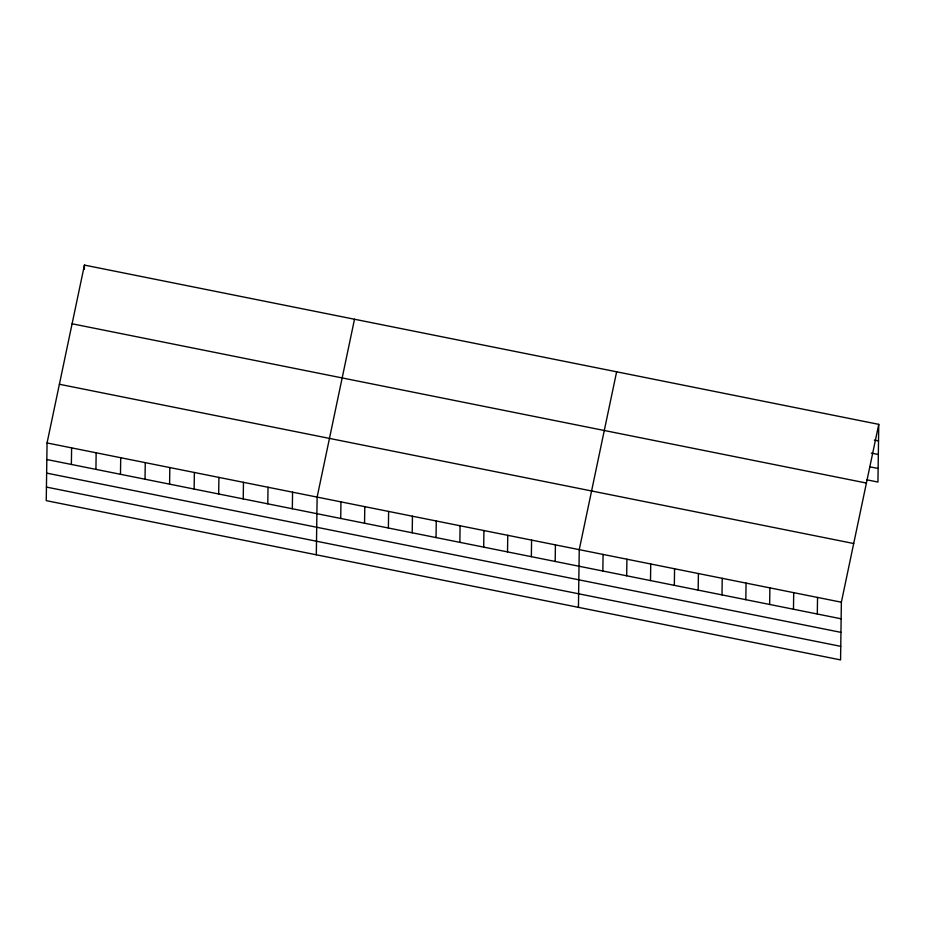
<?xml version="1.0" encoding="UTF-8"?>
<svg xmlns="http://www.w3.org/2000/svg" width="925" height="925" viewBox="0 0 925 925"><rect width="100%" height="100%" fill="white"/><g stroke="black" fill="none" stroke-linecap="round" stroke-linejoin="round"><path stroke-width="1.39" d="M47.059 442.948L46.25 500.645L840.571 659.907L841.368 602.21L878.75 424.355L84.429 265.093L47.059 442.948L841.368 602.21M71.375 464.454L71.607 447.873M84.372 269.233L84.429 265.093M95.922 469.38L96.154 452.799M120.481 474.294L120.713 457.713M145.028 479.219L145.26 462.639M169.587 484.145L169.818 467.564M194.134 489.071L194.366 472.49M218.682 493.985L218.913 477.404M243.24 498.91L243.472 482.33M267.787 503.836L268.019 487.255M292.335 508.762L292.566 492.181M316.315 554.792L317.125 497.095L354.506 319.241M340.724 518.462L340.955 501.882M364.554 523.238L364.785 506.657M388.384 528.013L388.616 511.433M412.215 532.788L412.446 516.208M436.033 537.564L436.265 520.983M459.864 542.351L460.095 525.77M483.694 547.126L483.925 530.545M507.524 551.901L507.756 535.321M531.355 556.677L531.586 540.096M555.185 561.463L555.416 544.883M578.437 607.355L579.247 549.658L616.628 371.792M602.846 571.014L603.077 554.433M626.676 575.789L626.907 559.209M650.506 580.565L650.737 563.984M674.337 585.352L674.568 568.771M698.167 590.127L698.398 573.546M721.997 594.902L722.228 578.322M745.827 599.678L746.059 583.097M769.646 604.464L769.878 587.884M793.477 609.24L793.708 592.659M817.307 614.015L817.538 597.434M878.75 424.355L877.941 482.052L866.725 479.797M874.31 440.092L878.519 440.936M871.315 453.1L878.334 454.499M869.72 466.801L878.137 468.478M72.104 323.785L866.413 483.047M59.385 384.257L853.706 543.518M46.828 459.528L841.137 618.79M46.632 473.103L840.952 632.365M46.435 487.082L840.756 646.344"/></g></svg>
